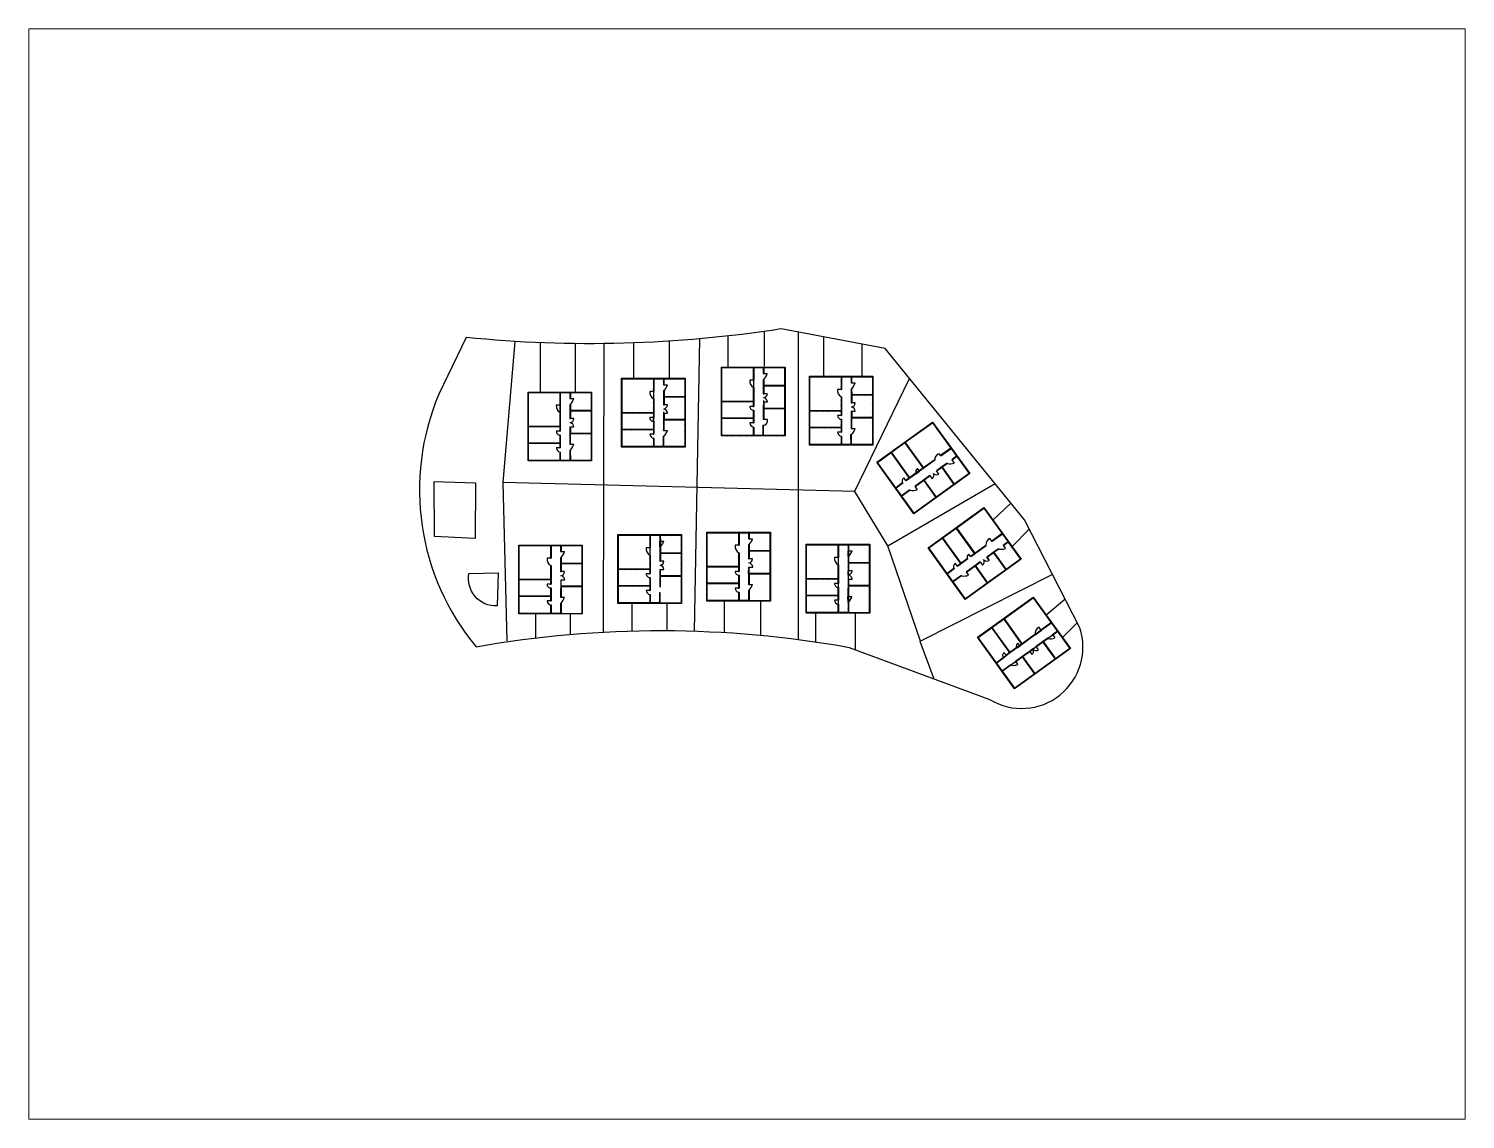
# Paper-space layout 'Presentación2' of a CAD drawing. Header units: millimetres. Extents: x 26 to 231, y 20 to 176.
# The model-space entities are those that its viewports show. They can reach past a viewport. Long polylines and large blocks are cut down to what shows.
import ezdxf

# ---------------------------------------------------------------- set-up
doc = ezdxf.new("R2010")
doc.units = ezdxf.units.MM
pattern_1 = [(45, (19.8934, 2.9195), (-0.3367596, 0.3367596), []), (45, (20.1179, 2.9195), (-0.3367596, 0.3367596), [])]
pattern_2 = [(45, (41.11385, 5.2994), (-0.3367596, 0.3367596), []), (45, (41.33836, 5.2994), (-0.3367596, 0.3367596), [])]
pattern_3 = [(45, (59.78006, 3.3423), (-0.3367596, 0.3367596), []), (45, (60.00457, 3.3423), (-0.3367596, 0.3367596), [])]

msp = doc.modelspace()

# ---------------------------------------------------------------- hatches: boundary and pattern name
h = msp.add_hatch()
h.set_pattern_fill('ANSI32', color=256, scale=0.05)
h.set_pattern_definition(pattern_2)
h.paths.add_polyline_path([(104.18, 190.61), (117.68, 190.61), (117.68, 205.22), (104.18, 205.22)])
h.paths.add_polyline_path([(104.28, 205.12), (110.93, 205.12), (110.93, 202.44), (111.03, 202.44), (111.03, 205.12), (113.07, 205.12), (113.07, 203.84), (113.17, 203.84), (113.17, 205.12), (117.58, 205.12), (117.58, 201.36), (113.18, 201.36), (113.18, 202.6), (113.08, 202.6), (113.08, 201.26), (113.08, 199.57), (113.18, 199.57), (113.18, 201.26), (117.58, 201.26), (117.58, 190.71), (113.07, 190.71), (113.07, 192.9), (112.97, 192.9), (112.97, 190.71), (111.03, 190.71), (111.03, 192.48), (110.93, 192.48), (110.93, 190.71), (104.28, 190.71), (104.28, 197.82), (110.93, 197.82), (110.93, 196.88), (111.03, 196.88), (111.03, 200.88), (110.93, 200.88), (110.93, 197.92), (104.28, 197.92)], flags=16)
h.paths.add_polyline_path([(113.08, 196.42), (113.07, 196.42), (113.08, 197.38)], flags=0)
h = msp.add_hatch()
h.set_pattern_fill('ANSI32', color=256, scale=0.05)
h.set_pattern_definition(pattern_2)
h.paths.add_polyline_path([(117.68, 190.61), (117.68, 205.22), (104.18, 205.22), (104.18, 190.61)])
h.paths.add_polyline_path([(113.16, 196.42), (117.58, 196.42), (117.58, 201.26), (113.18, 201.26), (113.18, 199.57), (113.07, 199.57), (113.07, 202.6), (113.18, 202.6), (113.18, 201.36), (117.58, 201.36), (117.58, 205.12), (113.17, 205.12), (113.17, 203.84), (113.07, 203.84), (113.07, 205.12), (111.03, 205.12), (111.03, 202.44), (110.93, 202.44), (110.93, 205.12), (104.28, 205.12), (104.28, 197.92), (110.93, 197.92), (110.93, 200.88), (111.03, 200.88), (111.03, 196.88), (110.93, 196.88), (110.93, 197.82), (104.28, 197.82), (104.28, 194.37), (110.93, 194.37), (110.93, 196.09), (111.03, 196.09), (111.03, 193.35), (110.93, 193.35), (110.93, 194.27), (104.28, 194.27), (104.28, 190.71), (110.93, 190.71), (110.93, 192.48), (111.03, 192.48), (111.03, 190.71), (112.97, 190.71), (112.97, 192.9), (113.07, 192.9, 0.00227), (113.07, 192.9), (113.07, 190.71), (117.58, 190.71), (117.58, 196.42), (113.16, 196.42), (113.16, 194.15), (113.07, 194.15, 0.001756), (113.06, 194.15), (113.06, 196.42), (113.07, 196.42), (113.08, 197.38), (113.08, 196.42), (113.06, 196.42), (113.06, 194.15, -0.001756), (113.07, 194.15), (113.16, 194.15)], flags=16)
h = msp.add_hatch()
h.set_pattern_fill('ANSI32', color=256, scale=0.05)
h.set_pattern_definition(pattern_1)
h.paths.add_polyline_path([(82.96, 188.23), (96.46, 188.23), (96.46, 202.84), (82.96, 202.84)])
h.paths.add_polyline_path([(83.06, 202.74), (89.71, 202.74), (89.71, 200.06), (89.81, 200.06), (89.81, 202.74), (91.85, 202.74), (91.85, 201.46), (91.95, 201.46), (91.95, 202.74), (96.36, 202.74), (96.36, 198.98), (91.96, 198.98), (91.96, 200.22), (91.86, 200.22), (91.86, 198.88), (91.86, 197.19), (91.96, 197.19), (91.96, 198.88), (96.36, 198.88), (96.36, 188.33), (91.85, 188.33), (91.85, 190.52), (91.75, 190.52), (91.75, 188.33), (89.81, 188.33), (89.81, 190.1), (89.71, 190.1), (89.71, 188.33), (83.06, 188.33), (83.06, 195.44), (89.71, 195.44), (89.71, 194.5), (89.81, 194.5), (89.81, 198.5), (89.71, 198.5), (89.71, 195.54), (83.06, 195.54)], flags=16)
h = msp.add_hatch()
h.set_pattern_fill('ANSI32', color=256, scale=0.05)
h.set_pattern_definition(pattern_1)
h.paths.add_polyline_path([(96.46, 188.23), (96.46, 202.84), (82.96, 202.84), (82.96, 188.23)])
h.paths.add_polyline_path([(96.36, 198.88), (91.96, 198.88), (91.96, 197.19), (91.85, 197.19), (91.85, 200.22), (91.96, 200.22), (91.96, 198.98), (96.36, 198.98), (96.36, 202.74), (91.95, 202.74), (91.95, 201.46), (91.85, 201.46), (91.85, 202.74), (89.81, 202.74), (89.81, 200.06), (89.71, 200.06), (89.71, 202.74), (83.06, 202.74), (83.06, 195.54), (89.71, 195.54), (89.71, 198.5), (89.81, 198.5), (89.81, 194.5), (89.71, 194.5), (89.71, 194.51), (89.71, 195.44), (83.06, 195.44), (83.06, 191.99), (89.71, 191.99), (89.71, 193.71), (89.81, 193.71), (89.81, 190.97), (89.71, 190.97), (89.71, 191.89), (83.06, 191.89), (83.06, 188.33), (89.71, 188.33), (89.71, 190.1), (89.81, 190.1), (89.81, 188.33), (91.75, 188.33), (91.75, 190.52), (91.85, 190.52, 0.00227), (91.85, 190.52), (91.85, 188.33), (96.36, 188.33)], flags=16)
h = msp.add_hatch()
h.set_pattern_fill('ANSI32', color=256, scale=0.05)
h.set_pattern_definition(pattern_3)
h.paths.add_polyline_path([(122.85, 188.65), (136.35, 188.65), (136.35, 203.27), (122.85, 203.27)])
h.paths.add_polyline_path([(122.95, 203.17), (129.6, 203.17), (129.6, 200.48), (129.7, 200.48), (129.7, 203.17), (131.74, 203.17), (131.74, 201.89), (131.84, 201.89), (131.84, 203.17), (136.25, 203.17), (136.25, 199.4), (131.85, 199.4), (131.84, 200.65), (131.74, 200.65), (131.75, 199.3), (131.75, 197.61), (131.85, 197.61), (131.85, 199.3), (136.25, 199.3), (136.25, 188.75), (131.74, 188.75), (131.73, 190.94), (131.63, 190.94), (131.64, 188.75), (129.7, 188.75), (129.7, 190.52), (129.6, 190.52), (129.6, 188.75), (122.95, 188.75), (122.95, 195.86), (129.6, 195.86), (129.6, 194.93), (129.7, 194.93), (129.7, 198.92), (129.6, 198.92), (129.6, 195.96), (122.95, 195.96)], flags=16)
h = msp.add_hatch()
h.set_pattern_fill('ANSI32', color=256, scale=0.05)
h.set_pattern_definition(pattern_3)
h.paths.add_polyline_path([(136.35, 188.65), (136.35, 203.27), (122.85, 203.27), (122.85, 188.65)])
h.paths.add_polyline_path([(136.25, 199.3), (131.85, 199.3), (131.85, 197.61), (131.74, 197.61), (131.74, 200.65), (131.84, 200.65), (131.85, 199.4), (136.25, 199.4), (136.25, 203.17), (131.84, 203.17), (131.84, 201.89), (131.74, 201.89), (131.74, 203.17), (129.7, 203.17), (129.7, 200.48), (129.6, 200.48), (129.6, 203.17), (122.95, 203.17), (122.95, 195.96), (129.6, 195.96), (129.6, 198.92), (129.7, 198.92), (129.7, 194.93), (129.6, 194.93), (129.6, 194.93), (129.6, 195.86), (122.95, 195.86), (122.95, 192.41), (129.6, 192.41), (129.6, 194.13), (129.6, 194.13), (129.6, 194.13), (129.6, 194.13), (129.6, 194.13), (129.7, 194.13), (129.7, 191.4), (129.6, 191.4), (129.6, 192.31), (122.95, 192.31), (122.95, 188.75), (129.6, 188.75), (129.6, 190.52), (129.7, 190.52), (129.7, 188.75), (131.64, 188.75), (131.63, 190.94), (131.73, 190.94, 0.00227), (131.74, 190.94), (131.74, 188.75), (136.25, 188.75)], flags=16)
h = msp.add_hatch()
h.set_pattern_fill('ANSI32', color=256, scale=0.05)
h.set_pattern_definition(pattern_1)
edge = h.paths.add_edge_path()
edge.add_line((91.96, 195.44), (91.86, 195.44))
edge.add_line((91.86, 195.44), (91.86, 194.04))
edge.add_line((91.86, 194.04), (91.84, 194.04))
edge.add_line((91.84, 194.04), (91.84, 191.77))
edge.add_arc((91.84, 191.14), 0.624, 89.7399, 90.1424, ccw=False)
edge.add_line((91.85, 191.77), (91.94, 191.77))
edge.add_line((91.94, 191.77), (91.94, 194.04))
edge.add_line((91.94, 194.04), (96.36, 194.04))
edge.add_line((96.36, 194.04), (96.36, 194.14))
edge.add_line((96.36, 194.14), (91.96, 194.14))
edge.add_line((91.96, 194.14), (91.96, 195.44))
h = msp.add_hatch()
h.set_pattern_fill('ANSI32', color=256, scale=0.05)
h.set_pattern_definition(pattern_2)
h.paths.add_polyline_path([(110.93, 194.37), (104.28, 194.37), (104.28, 194.27), (110.93, 194.27)])
h.paths.add_polyline_path([(111.03, 196.09), (110.93, 196.09), (110.93, 193.35), (111.03, 193.35)])
h = msp.add_hatch()
h.set_pattern_fill('ANSI32', color=256, scale=0.05)
h.set_pattern_definition(pattern_2)
edge = h.paths.add_edge_path()
edge.add_line((113.18, 197.82), (113.09, 197.82))
edge.add_line((113.09, 197.82), (113.08, 196.42))
edge.add_line((113.08, 196.42), (113.06, 196.42))
edge.add_line((113.06, 196.42), (113.06, 194.15))
edge.add_arc((113.06, 193.52), 0.624, 89.7399, 90.1424, ccw=False)
edge.add_line((113.07, 194.15), (113.16, 194.15))
edge.add_line((113.16, 194.15), (113.16, 196.42))
edge.add_line((113.16, 196.42), (117.58, 196.42))
edge.add_line((117.58, 196.42), (117.58, 196.52))
edge.add_line((117.58, 196.52), (113.18, 196.52))
edge.add_line((113.18, 196.52), (113.18, 197.82))
h = msp.add_hatch()
h.set_pattern_fill('ANSI32', color=256, scale=0.05)
h.set_pattern_definition(pattern_3)
edge = h.paths.add_edge_path()
edge.add_line((131.85, 195.86), (131.75, 195.86))
edge.add_line((131.75, 195.86), (131.75, 194.47))
edge.add_line((131.75, 194.47), (131.72, 194.47))
edge.add_line((131.72, 194.47), (131.73, 192.19))
edge.add_arc((131.73, 191.57), 0.624, 89.7399, 90.1424, ccw=False)
edge.add_line((131.73, 192.19), (131.83, 192.19))
edge.add_line((131.83, 192.19), (131.82, 194.47))
edge.add_line((131.82, 194.47), (136.25, 194.47))
edge.add_line((136.25, 194.47), (136.25, 194.57))
edge.add_line((136.25, 194.57), (131.85, 194.57))
edge.add_line((131.85, 194.57), (131.85, 195.86))
h = msp.add_hatch()
h.set_pattern_fill('ANSI32', color=256, scale=0.05)
h.paths.add_polyline_path([(72.07, 192.52), (71.97, 192.52), (71.97, 191.12), (71.94, 191.12), (71.95, 188.85, -0.001756), (71.95, 188.85), (72.05, 188.85), (72.04, 191.12), (76.47, 191.12), (76.47, 191.22), (72.07, 191.22)])
h = msp.add_hatch()
h.set_pattern_fill('ANSI32', color=256, scale=0.05)
h.set_pattern_definition(pattern_1)
h.paths.add_polyline_path([(89.71, 191.99), (83.06, 191.99), (83.06, 191.89), (89.71, 191.89)])
h.paths.add_polyline_path([(89.81, 193.71), (89.71, 193.71), (89.71, 190.97), (89.81, 190.97)])
h = msp.add_hatch()
h.set_pattern_fill('ANSI32', color=256, scale=0.05)
h.set_pattern_definition(pattern_3)
h.paths.add_polyline_path([(129.6, 192.41), (122.95, 192.41), (122.95, 192.31), (129.6, 192.31)])
h.paths.add_polyline_path([(129.7, 194.13), (129.6, 194.13), (129.6, 191.4), (129.7, 191.4)])
h = msp.add_hatch()
h.set_pattern_fill('ANSI32', color=256, scale=0.05)
h.paths.add_polyline_path([(69.82, 189.07), (63.17, 189.07), (63.17, 188.97), (69.82, 188.97)])
h.paths.add_polyline_path([(69.92, 190.79), (69.82, 190.79), (69.82, 188.05), (69.92, 188.05)])
h = msp.add_hatch()
h.set_pattern_fill('ANSI32', color=256, scale=0.05)
h.set_pattern_definition([(45, (19.11577, -30.2875), (-0.3367596, 0.3367596), []), (45, (19.3403, -30.2875), (-0.3367596, 0.3367596), [])])
h.paths.add_polyline_path([(82.18, 155.02), (95.68, 155.02), (95.68, 169.64), (82.18, 169.64)])
h.paths.add_polyline_path([(82.28, 169.54), (88.93, 169.54), (88.93, 166.85), (89.03, 166.85), (89.03, 169.54), (91.07, 169.54), (91.08, 168.26), (91.18, 168.26), (91.17, 169.54), (95.58, 169.54), (95.58, 165.77), (91.18, 165.77), (91.18, 167.02), (91.08, 167.02), (91.08, 165.67), (91.08, 163.98), (91.18, 163.98), (91.18, 165.67), (95.58, 165.67), (95.58, 155.12), (91.07, 155.12), (91.07, 157.31), (90.97, 157.31), (90.97, 155.12), (89.03, 155.12), (89.03, 156.89), (88.93, 156.89), (88.93, 155.12), (82.28, 155.12), (82.28, 162.23), (88.93, 162.23), (88.93, 161.3), (89.03, 161.3), (89.03, 165.29), (88.93, 165.29), (88.93, 162.33), (82.28, 162.33)], flags=16)
h = msp.add_hatch()
h.set_pattern_fill('ANSI32', color=256, scale=0.05)
h.paths.add_polyline_path([(114.56, 155.52), (114.56, 170.14), (101.06, 170.14), (101.06, 155.52)])
h.paths.add_polyline_path([(109.95, 164.48), (109.96, 164.48), (109.96, 164.48, 0.003461)], flags=0)
h.paths.add_polyline_path([(107.81, 155.62), (101.16, 155.62), (101.16, 162.73), (107.81, 162.73), (107.81, 161.8), (107.91, 161.8), (107.91, 165.79), (107.81, 165.79), (107.81, 162.83), (101.16, 162.83), (101.16, 170.04), (107.81, 170.04), (107.81, 167.36), (107.86, 167.36), (107.91, 167.36), (107.91, 170.04), (109.95, 170.04), (109.96, 168.76), (110.06, 168.76), (110.05, 170.04), (114.46, 170.04), (114.46, 166.28), (110.06, 166.28), (110.06, 167.52), (109.95, 167.52), (109.95, 164.48), (110.06, 164.48), (110.06, 166.18), (114.46, 166.18), (114.46, 161.44), (110.06, 161.44), (110.06, 162.74), (109.97, 162.74), (109.94, 161.34), (109.94, 159.06), (110.04, 159.06), (110.04, 161.34), (114.46, 161.34), (114.46, 155.62), (110.05, 155.62), (110.04, 157.81), (109.95, 157.81), (109.95, 155.62), (107.91, 155.62), (107.91, 157.4), (107.81, 157.4)], flags=16)
h.paths.add_polyline_path([(107.81, 158.27), (107.81, 161.01), (107.91, 161.01), (107.91, 158.27)], flags=0)
h = msp.add_hatch()
h.set_pattern_fill('ANSI32', color=256, scale=0.05)
h.paths.add_polyline_path([(135.68, 167.58), (122.18, 167.58), (122.18, 152.97), (135.68, 152.97)])
h.paths.add_polyline_path([(131.14, 161.05), (131.09, 161.05), (131.09, 160.18), (131.14, 160.18)], flags=0)
h.paths.add_polyline_path([(128.98, 163.24), (129.03, 163.24), (129.03, 164.8), (128.98, 164.8)], flags=16)
h.paths.add_polyline_path([(135.58, 163.62), (135.58, 158.88), (131.18, 158.88), (131.18, 160.18), (131.14, 160.18), (131.09, 160.18), (131.06, 156.5, -0.001756), (131.07, 156.5), (131.16, 156.5), (131.16, 158.78), (135.58, 158.78), (135.58, 153.07), (131.17, 153.07), (131.17, 155.26), (131.07, 155.26), (131.07, 153.07), (129.03, 153.07), (129.03, 154.84), (128.98, 154.84), (128.93, 154.84), (128.93, 153.07), (122.28, 153.07), (122.28, 160.17), (128.93, 160.17), (128.93, 159.24), (129.03, 159.24), (129.03, 163.24), (128.93, 163.24), (128.93, 160.27), (122.28, 160.27), (122.28, 167.48), (128.93, 167.48), (128.93, 164.8), (128.98, 164.8), (129.03, 164.8), (129.03, 167.48), (131.07, 167.48), (131.07, 166.2), (131.17, 166.2), (131.17, 167.48), (135.58, 167.48), (135.58, 163.72), (131.18, 163.72), (131.18, 164.96), (131.08, 164.96), (131.08, 163.62), (131.08, 161.93), (131.18, 161.93), (131.18, 163.62)], flags=16)
h.paths.add_polyline_path([(131.14, 161.05), (131.09, 161.05), (131.08, 161.93), (131.07, 161.93, -0.001926), (131.08, 161.93), (131.08, 161.93), (131.08, 161.93), (131.13, 161.93)], flags=0)
h.paths.add_polyline_path([(128.98, 158.45), (129.03, 158.45), (129.03, 159.24), (128.98, 159.24)], flags=0)
h = msp.add_hatch()
h.set_pattern_fill('ANSI32', color=256, scale=0.05)
h.paths.add_polyline_path([(88.93, 158.78), (82.28, 158.78), (82.28, 158.68), (88.93, 158.68)])
h = msp.add_hatch()
h.set_pattern_fill('ANSI32', color=256, scale=0.05)
h.paths.add_polyline_path([(89.03, 160.51), (88.98, 160.51, -0.015971), (88.93, 160.51), (88.93, 157.77), (88.98, 157.77), (89.03, 157.77)])
h = msp.add_hatch()
h.set_pattern_fill('ANSI32', color=256, scale=0.05)
h.paths.add_polyline_path([(107.81, 159.29), (101.16, 159.29), (101.16, 159.19), (107.81, 159.19)])

# ---------------------------------------------------------------- linework, layer by layer
for p, q in [((93.11, 202.95), (93.11, 210.73)), ((98.42, 149.1), (99.57, 211.25)), ((105.54, 211.82), (105.54, 205.28)), ((113.31, 205.39), (113.31, 212.72)), ((120.44, 212.66), (120.45, 147.37)), ((125.85, 211.59), (125.85, 203.28)), ((60.24, 210.65), (57.74, 180.68)), ((65.74, 199.98), (65.74, 210.41)), ((73.18, 199.98), (73.18, 210.21)), ((79.2, 210.21), (79, 149.01)), ((85.55, 202.95), (85.55, 210.35)), ((134.03, 210.04), (134.03, 203.29)), ((110.93, 205.12), (110.93, 202.44)), ((111.03, 205.12), (111.03, 202.44)), ((113.07, 205.12), (113.07, 203.84)), ((113.07, 205.12), (113.07, 203.84)), ((113.17, 205.12), (113.17, 203.84)), ((89.71, 202.74), (89.71, 200.06)), ((89.81, 202.74), (89.81, 200.06)), ((91.85, 202.74), (91.85, 201.46)), ((91.85, 202.74), (91.85, 201.46)), ((91.95, 202.74), (91.95, 201.46)), ((110.98, 202.44), (110.19, 202.44)), ((110.93, 202.44), (111.03, 202.44)), ((110.93, 202.44), (111.03, 202.44)), ((113.07, 203.84), (113.17, 203.84)), ((113.07, 202.6), (113.07, 199.57)), ((113.07, 202.6), (113.18, 202.6)), ((113.08, 202.6), (113.08, 201.26)), ((113.13, 203.84), (113.92, 203.84)), ((113.18, 202.6), (113.18, 201.36)), ((129.6, 203.17), (129.6, 200.48)), ((129.7, 203.17), (129.7, 200.48)), ((131.74, 203.17), (131.74, 201.89)), ((131.74, 203.17), (131.74, 201.89)), ((131.74, 201.89), (131.84, 201.89)), ((131.79, 201.89), (132.59, 201.89)), ((131.84, 203.17), (131.84, 201.89)), ((132.46, 178.71), (144.15, 202.78)), ((69.82, 199.82), (69.82, 197.14)), ((69.92, 199.82), (69.92, 197.14)), ((71.96, 199.82), (71.96, 198.55)), ((71.96, 199.82), (71.96, 198.55)), ((71.96, 198.55), (72.06, 198.55)), ((72.02, 198.55), (72.81, 198.55)), ((72.06, 199.82), (72.06, 198.55)), ((89.76, 200.06), (88.97, 200.06)), ((89.71, 200.06), (89.81, 200.06)), ((89.71, 200.06), (89.81, 200.06)), ((89.71, 198.5), (89.71, 195.54)), ((89.71, 198.5), (89.81, 198.5)), ((89.81, 198.5), (89.81, 194.5)), ((91.85, 201.46), (91.95, 201.46)), ((91.85, 200.22), (91.85, 197.19)), ((91.85, 200.22), (91.96, 200.22)), ((91.86, 200.22), (91.86, 198.88)), ((91.86, 198.88), (91.86, 197.19)), ((91.91, 201.46), (92.7, 201.46)), ((91.96, 200.22), (91.96, 198.98)), ((91.96, 198.98), (96.36, 198.98)), ((91.96, 198.88), (96.36, 198.88)), ((91.96, 198.88), (91.96, 197.19)), ((110.93, 200.88), (110.93, 197.92)), ((110.93, 200.88), (111.03, 200.88)), ((111.03, 200.88), (111.03, 196.88)), ((113.07, 199.57), (113.18, 199.57)), ((113.08, 201.26), (113.08, 199.57)), ((113.92, 199.57), (113.08, 199.57)), ((113.18, 201.36), (117.58, 201.36)), ((113.18, 201.26), (117.58, 201.26)), ((113.18, 201.26), (113.18, 199.57)), ((129.65, 200.48), (128.85, 200.48)), ((129.6, 200.48), (129.7, 200.48)), ((129.6, 200.48), (129.7, 200.48)), ((129.6, 198.92), (129.6, 195.96)), ((129.6, 198.92), (129.7, 198.92)), ((129.7, 198.92), (129.7, 194.93)), ((131.74, 200.65), (131.74, 197.61)), ((131.74, 200.65), (131.75, 199.3)), ((131.74, 200.65), (131.84, 200.65)), ((131.75, 199.3), (131.75, 197.61)), ((131.84, 200.65), (131.85, 199.4)), ((131.85, 199.4), (136.25, 199.4)), ((131.85, 199.3), (136.25, 199.3)), ((131.85, 199.3), (131.85, 197.61)), ((69.87, 197.14), (69.07, 197.14)), ((69.82, 197.14), (69.92, 197.14)), ((69.82, 197.14), (69.92, 197.14)), ((69.82, 195.58), (69.82, 192.62)), ((69.82, 195.58), (69.92, 195.58)), ((69.92, 195.58), (69.92, 191.59)), ((71.96, 197.31), (71.96, 194.27)), ((71.96, 197.31), (71.97, 195.96)), ((71.96, 197.31), (72.06, 197.31)), ((71.97, 195.96), (71.97, 194.27)), ((72.06, 197.31), (72.07, 196.06)), ((72.07, 196.06), (76.47, 196.06)), ((72.07, 195.96), (76.47, 195.96)), ((72.07, 195.96), (72.07, 194.27)), ((89.71, 195.54), (83.06, 195.54)), ((89.71, 195.44), (83.06, 195.44)), ((89.71, 195.44), (89.71, 194.5)), ((91.85, 197.19), (91.96, 197.19)), ((92.7, 197.19), (91.85, 197.19)), ((91.86, 195.44), (91.85, 194.04)), ((91.86, 195.74), (91.86, 194.04)), ((91.86, 195.44), (91.96, 195.44)), ((91.91, 195.44), (92.71, 195.45)), ((91.96, 195.44), (91.96, 194.14)), ((110.93, 197.92), (104.28, 197.92)), ((110.93, 197.82), (104.28, 197.82)), ((110.98, 196.88), (110.19, 196.88)), ((110.93, 197.82), (110.93, 196.88)), ((110.93, 196.89), (110.93, 196.88)), ((110.93, 196.88), (111.03, 196.88)), ((110.93, 196.09), (110.93, 193.35)), ((110.93, 196.09), (110.93, 196.09)), ((110.93, 196.09), (111.03, 196.09)), ((111.03, 196.09), (111.03, 193.35)), ((113.06, 196.42), (113.08, 196.42)), ((113.06, 196.42), (113.06, 194.15)), ((113.09, 197.82), (113.07, 196.42)), ((113.08, 198.12), (113.08, 196.42)), ((113.09, 197.82), (113.18, 197.82)), ((113.14, 197.82), (113.93, 197.83)), ((113.16, 196.42), (117.68, 196.42)), ((113.16, 196.42), (113.16, 194.15)), ((113.18, 197.82), (113.18, 196.52)), ((113.18, 196.52), (117.68, 196.52)), ((129.6, 195.96), (122.95, 195.96)), ((129.6, 195.86), (122.95, 195.86)), ((129.6, 195.86), (129.6, 194.93)), ((131.74, 197.61), (131.85, 197.61)), ((132.58, 197.61), (131.74, 197.6)), ((131.75, 195.86), (131.74, 194.47)), ((131.75, 195.86), (131.75, 194.47)), ((131.75, 195.86), (131.85, 195.86)), ((131.8, 195.86), (132.59, 195.86)), ((131.85, 195.86), (131.85, 194.57)), ((69.82, 192.62), (63.17, 192.62)), ((69.82, 192.52), (63.17, 192.52)), ((69.82, 192.52), (69.82, 191.59)), ((71.96, 194.27), (72.07, 194.27)), ((72.8, 194.27), (71.96, 194.27)), ((71.97, 192.52), (71.96, 191.12)), ((71.97, 192.52), (71.97, 191.12)), ((71.97, 192.52), (72.07, 192.52)), ((72.02, 192.52), (72.81, 192.53)), ((72.07, 192.52), (72.07, 191.22)), ((89.71, 194.5), (88.92, 194.5)), ((89.71, 194.51), (89.71, 194.5)), ((89.71, 194.5), (89.81, 194.5)), ((89.71, 193.71), (89.71, 190.97)), ((89.71, 193.71), (89.81, 193.71)), ((89.81, 193.71), (89.81, 190.97)), ((91.84, 194.04), (91.86, 194.04)), ((91.84, 194.04), (91.84, 191.77)), ((91.94, 194.04), (96.46, 194.04)), ((91.94, 194.04), (91.94, 191.77)), ((91.96, 194.14), (96.46, 194.14)), ((110.93, 194.37), (104.22, 194.37)), ((110.93, 194.27), (104.22, 194.27)), ((110.98, 193.35), (110.19, 193.35)), ((110.93, 193.35), (111.03, 193.35)), ((110.93, 192.48), (110.93, 190.71)), ((110.93, 192.48), (111.03, 192.48)), ((111.03, 192.48), (111.03, 190.71)), ((112.97, 192.9), (112.97, 190.71)), ((112.97, 192.9), (113.07, 192.9)), ((113.07, 194.15), (113.16, 194.15)), ((113.07, 192.9), (113.07, 190.71)), ((113.07, 192.9), (113.07, 190.71)), ((113.13, 194.15), (113.92, 194.15)), ((129.6, 192.41), (122.89, 192.41)), ((129.65, 194.93), (128.85, 194.93)), ((129.6, 194.93), (129.6, 194.93)), ((129.6, 194.93), (129.7, 194.93)), ((129.6, 194.13), (129.6, 191.4)), ((129.6, 194.13), (129.6, 194.13)), ((129.6, 194.13), (129.7, 194.13)), ((129.7, 194.13), (129.7, 191.4)), ((131.72, 194.47), (131.75, 194.47)), ((131.72, 194.47), (131.73, 192.19)), ((131.82, 194.47), (136.34, 194.47)), ((131.82, 194.47), (131.83, 192.19)), ((131.85, 194.57), (136.34, 194.57)), ((69.87, 191.59), (69.07, 191.59)), ((69.82, 191.59), (69.82, 191.59)), ((69.82, 191.59), (69.92, 191.59)), ((69.82, 190.79), (69.82, 188.05)), ((69.82, 190.79), (69.82, 190.79)), ((69.82, 190.79), (69.92, 190.79)), ((69.92, 190.79), (69.92, 188.05)), ((71.94, 191.12), (71.97, 191.12)), ((71.94, 191.12), (71.95, 188.85)), ((72.04, 191.13), (72.05, 188.85)), ((72.04, 191.12), (76.56, 191.12)), ((72.07, 191.22), (76.56, 191.22)), ((89.71, 191.99), (83, 191.99)), ((89.71, 191.89), (83, 191.89)), ((89.76, 190.97), (88.97, 190.97)), ((89.71, 190.97), (89.81, 190.97)), ((89.71, 190.1), (89.71, 188.33)), ((89.71, 190.1), (89.81, 190.1)), ((89.81, 190.1), (89.81, 188.33)), ((91.75, 190.52), (91.75, 188.33)), ((91.75, 190.52), (91.85, 190.52)), ((91.85, 191.77), (91.94, 191.77)), ((91.85, 190.52), (91.85, 188.33)), ((91.85, 190.52), (91.85, 188.33)), ((91.9, 191.77), (92.7, 191.77)), ((129.6, 192.31), (122.89, 192.31)), ((129.65, 191.4), (128.85, 191.4)), ((129.6, 191.4), (129.7, 191.4)), ((129.6, 190.52), (129.6, 188.75)), ((129.6, 190.52), (129.7, 190.52)), ((129.7, 190.52), (129.7, 188.75)), ((131.63, 190.94), (131.64, 188.75)), ((131.63, 190.94), (131.73, 190.94)), ((131.73, 192.19), (131.83, 192.19)), ((131.73, 190.94), (131.74, 188.75)), ((131.74, 190.94), (131.74, 188.75)), ((131.79, 192.19), (132.59, 192.19)), ((69.82, 189.07), (63.11, 189.07)), ((69.82, 188.97), (63.11, 188.97)), ((69.87, 188.05), (69.07, 188.05)), ((69.82, 188.05), (69.92, 188.05)), ((69.82, 187.18), (69.82, 185.41)), ((69.82, 187.18), (69.92, 187.18)), ((69.92, 187.18), (69.92, 185.41)), ((71.95, 188.85), (72.05, 188.85)), ((71.95, 187.6), (71.96, 185.41)), ((71.96, 187.6), (71.96, 185.41)), ((71.96, 187.6), (72.05, 187.6)), ((72, 188.85), (72.8, 188.85)), ((72.05, 187.6), (72.06, 185.41)), ((144.12, 181.64), (140.22, 187.06)), ((144.2, 181.7), (140.3, 187.12)), ((147.06, 183.8), (143.17, 189.19)), ((147.14, 183.86), (143.25, 189.25)), ((150.79, 186.36), (150.44, 186.83)), ((152.91, 188.01), (150.73, 186.44)), ((150.79, 186.36), (152.96, 187.94)), ((154.16, 186.28), (153.17, 185.53)), ((146.19, 183.17), (145.83, 183.66)), ((149.51, 185.53), (146.22, 183.2)), ((149.52, 185.45), (146.28, 183.11)), ((150.39, 182.51), (149.89, 183.2)), ((151.03, 184.01), (149.9, 183.19)), ((151.01, 183.87), (149.96, 183.11)), ((151.01, 183.87), (153.58, 180.3)), ((152.12, 184.8), (151.03, 184.01)), ((152.18, 184.72), (151.09, 183.93)), ((151.09, 183.93), (153.66, 180.36)), ((152.18, 184.72), (152.12, 184.8)), ((153.17, 185.53), (153.61, 184.84)), ((154.22, 186.2), (153.21, 185.47)), ((132.5, 178.8), (57.74, 180.68)), ((57.74, 180.68), (58.55, 147.04)), ((139.5, 167.24), (162.32, 180.47)), ((142.65, 180.62), (141.21, 179.58)), ((142.71, 180.54), (141.27, 179.5)), ((142.65, 180.62), (142.71, 180.54)), ((143.42, 181.05), (142.92, 181.73)), ((145.58, 182.73), (143.36, 181.13)), ((145.64, 182.65), (143.42, 181.05)), ((147.09, 181.2), (145.25, 179.87)), ((147.15, 181.12), (145.31, 179.78)), ((147.09, 181.2), (147.11, 181.18)), ((148.48, 182.17), (147.11, 181.18)), ((147.15, 181.12), (149.74, 177.53)), ((148.54, 182.09), (147.17, 181.1)), ((147.25, 181.16), (149.82, 177.59)), ((148.48, 182.17), (148.98, 181.49)), ((139.52, 167.28), (132.5, 178.8)), ((132.5, 178.8), (132.5, 178.8)), ((144.24, 179.13), (142.46, 177.85)), ((144.3, 179.05), (142.52, 177.77)), ((145.34, 179.81), (145.74, 179.18)), ((161.86, 172.73), (165.7, 176.31)), ((157.98, 165.62), (154.09, 171.02)), ((158.06, 165.68), (154.17, 171.08)), ((88.93, 169.54), (88.93, 166.85)), ((89.03, 169.54), (89.03, 166.85)), ((91.07, 169.54), (91.07, 168.26)), ((91.07, 169.54), (91.08, 168.26)), ((91.07, 168.26), (91.18, 168.26)), ((91.14, 168.26), (91.93, 168.26)), ((91.17, 169.54), (91.18, 168.26)), ((107.81, 170.04), (107.81, 167.36)), ((107.91, 170.04), (107.91, 167.36)), ((109.95, 170.04), (109.95, 168.76)), ((109.95, 170.04), (109.96, 168.76)), ((109.95, 168.76), (110.06, 168.76)), ((110.01, 168.76), (110.8, 168.76)), ((110.05, 170.04), (110.06, 168.76)), ((155.02, 163.49), (151.14, 168.89)), ((155.11, 163.55), (151.22, 168.94)), ((161.68, 168.17), (161.2, 168.84)), ((163.83, 169.84), (161.62, 168.25)), ((163.89, 169.76), (161.68, 168.17)), ((165.08, 168.1), (164.04, 167.35)), ((165.14, 168.02), (164.1, 167.27)), ((165.93, 167.12), (169.6, 170.78)), ((67.85, 167.33), (67.85, 164.65)), ((67.95, 167.33), (67.95, 164.65)), ((69.99, 167.33), (69.99, 166.05)), ((69.99, 167.33), (69.99, 166.05)), ((69.99, 166.05), (70.09, 166.05)), ((70.04, 166.05), (70.84, 166.05)), ((70.09, 167.33), (70.09, 166.05)), ((88.98, 166.85), (88.19, 166.85)), ((88.93, 166.85), (89.03, 166.85)), ((88.93, 166.85), (89.03, 166.85)), ((88.93, 165.29), (88.93, 162.33)), ((88.93, 165.29), (89.03, 165.29)), ((89.03, 165.29), (89.03, 161.3)), ((91.07, 167.02), (91.07, 163.98)), ((91.07, 167.02), (91.18, 167.02)), ((91.08, 167.02), (91.08, 165.67)), ((91.08, 165.67), (91.08, 163.98)), ((91.18, 167.02), (91.18, 165.77)), ((91.18, 165.77), (95.58, 165.77)), ((91.18, 165.67), (95.58, 165.67)), ((91.18, 165.67), (91.18, 163.98)), ((107.86, 167.36), (107.07, 167.36)), ((107.81, 167.36), (107.91, 167.36)), ((107.81, 165.79), (107.81, 162.83)), ((107.81, 165.79), (107.91, 165.79)), ((107.91, 165.79), (107.91, 161.8)), ((109.95, 167.52), (109.95, 164.48)), ((109.95, 167.52), (110.06, 167.52)), ((109.96, 167.52), (109.96, 166.18)), ((109.96, 166.18), (109.96, 164.48)), ((110.06, 167.52), (110.06, 166.28)), ((110.06, 166.28), (114.46, 166.28)), ((110.06, 166.18), (114.46, 166.18)), ((110.06, 166.18), (110.06, 164.48)), ((128.93, 167.48), (128.93, 164.8)), ((129.03, 167.48), (129.03, 164.8)), ((131.07, 167.48), (131.07, 166.2)), ((131.07, 167.48), (131.07, 166.2)), ((131.07, 166.2), (131.17, 166.2)), ((131.07, 164.96), (131.07, 161.93)), ((131.07, 164.96), (131.18, 164.96)), ((131.08, 164.96), (131.08, 163.62)), ((131.13, 166.2), (131.92, 166.2)), ((131.17, 167.48), (131.17, 166.2)), ((131.18, 164.96), (131.18, 163.72)), ((157.11, 164.99), (156.75, 165.48)), ((157.98, 165.62), (157.14, 165.02)), ((160.44, 167.27), (157.2, 164.94)), ((160.38, 167.35), (158.06, 165.68)), ((160.38, 167.35), (160.44, 167.27)), ((161.95, 165.84), (160.58, 164.84)), ((162.01, 165.75), (160.64, 164.76)), ((163.03, 166.62), (161.95, 165.84)), ((162.01, 165.75), (164.58, 162.18)), ((163.09, 166.55), (162.09, 165.81)), ((162.09, 165.81), (164.67, 162.24)), ((163.03, 166.62), (163.09, 166.55)), ((164.04, 167.35), (164.53, 166.66)), ((67.89, 164.65), (67.1, 164.65)), ((67.85, 164.65), (67.95, 164.65)), ((67.85, 163.08), (67.85, 160.12)), ((67.85, 163.08), (67.95, 163.08)), ((67.95, 163.08), (67.95, 159.09)), ((69.99, 164.81), (69.99, 161.77)), ((69.99, 164.81), (70, 163.47)), ((69.99, 164.81), (70.09, 164.81)), ((70, 163.47), (70, 161.77)), ((70.09, 164.81), (70.09, 163.57)), ((70.09, 163.57), (74.5, 163.57)), ((70.1, 163.47), (74.5, 163.47)), ((70.1, 163.47), (70.1, 161.77)), ((88.93, 162.33), (82.28, 162.33)), ((88.93, 162.23), (82.28, 162.23)), ((88.93, 162.23), (88.93, 161.3)), ((91.09, 162.24), (91.06, 158.56)), ((91.07, 163.98), (91.18, 163.98)), ((91.92, 163.99), (91.08, 163.98)), ((91.09, 162.24), (91.18, 162.24)), ((91.14, 162.24), (91.93, 162.24)), ((91.18, 160.94), (91.18, 162.24)), ((107.81, 162.83), (101.16, 162.83)), ((107.81, 162.73), (101.16, 162.73)), ((107.81, 162.73), (107.81, 161.8)), ((109.94, 161.34), (109.97, 162.74)), ((110.8, 164.49), (109.95, 164.48)), ((109.95, 164.48), (110.06, 164.48)), ((109.95, 164.48), (110.06, 164.48)), ((109.97, 162.74), (110.06, 162.74)), ((109.97, 162.74), (110.06, 162.74)), ((110.02, 162.74), (110.81, 162.74)), ((110.06, 161.44), (110.06, 162.74)), ((128.98, 164.8), (128.19, 164.8)), ((128.93, 164.8), (129.03, 164.8)), ((128.93, 163.24), (128.93, 160.27)), ((128.93, 163.24), (129.03, 163.24)), ((129.03, 163.24), (129.03, 159.24)), ((131.07, 161.93), (131.18, 161.93)), ((131.08, 163.62), (131.08, 161.93)), ((131.93, 161.93), (131.08, 161.93)), ((131.08, 161.93), (131.18, 161.93)), ((131.18, 163.72), (135.58, 163.72)), ((131.18, 163.62), (135.58, 163.62)), ((131.18, 163.62), (131.18, 161.93)), ((153.57, 162.44), (152.13, 161.41)), ((153.63, 162.36), (152.19, 161.33)), ((154.31, 162.91), (153.84, 163.56)), ((155.02, 163.49), (154.28, 162.95)), ((156.56, 164.47), (154.34, 162.87)), ((156.5, 164.56), (155.11, 163.55)), ((158.01, 163.03), (156.17, 161.69)), ((158.07, 162.94), (156.23, 161.61)), ((158.01, 163.03), (158.03, 163.01)), ((159.17, 163.82), (158.03, 163.01)), ((158.07, 162.94), (160.66, 159.35)), ((159.22, 163.74), (158.17, 162.98)), ((158.17, 162.98), (160.74, 159.41)), ((159.2, 163.78), (159.66, 163.14)), ((161.07, 164.16), (160.58, 164.84)), ((160.61, 164.8), (161.07, 164.16)), ((67.85, 160.12), (61.19, 160.12)), ((67.85, 160.02), (61.19, 160.02)), ((67.89, 159.09), (67.1, 159.09)), ((67.84, 159.09), (67.84, 159.09)), ((67.84, 159.09), (67.95, 159.09)), ((67.85, 160.02), (67.85, 159.09)), ((70.01, 160.03), (69.98, 156.35)), ((69.99, 161.77), (70.1, 161.77)), ((70.84, 161.78), (70, 161.77)), ((70.01, 160.03), (70.1, 160.03)), ((70.06, 160.03), (70.85, 160.03)), ((70.1, 158.73), (70.1, 160.03)), ((88.93, 158.78), (82.28, 158.78)), ((88.98, 161.3), (88.19, 161.3)), ((88.93, 161.3), (88.93, 161.3)), ((88.93, 161.3), (89.03, 161.3)), ((88.93, 160.51), (88.93, 157.77)), ((89.03, 160.51), (89.03, 157.77)), ((91.16, 160.84), (95.58, 160.84)), ((91.16, 160.84), (91.16, 158.56)), ((91.18, 160.94), (95.58, 160.94)), ((107.81, 159.29), (101.16, 159.29)), ((107.81, 159.19), (101.16, 159.19)), ((107.86, 161.8), (107.07, 161.8)), ((107.81, 161.8), (107.81, 161.8)), ((107.81, 161.8), (107.91, 161.8)), ((107.81, 161.01), (107.81, 158.27)), ((107.81, 161.01), (107.81, 161.01)), ((107.81, 161.01), (107.91, 161.01)), ((107.91, 161.01), (107.91, 158.27)), ((109.94, 161.34), (109.94, 159.06)), ((109.95, 159.06), (110.04, 159.06)), ((109.99, 159.06), (110.79, 159.06)), ((110.04, 161.34), (114.46, 161.34)), ((110.04, 161.34), (110.04, 159.06)), ((110.06, 161.44), (114.46, 161.44)), ((128.93, 160.27), (122.28, 160.27)), ((128.93, 160.17), (122.28, 160.17)), ((128.98, 159.24), (128.19, 159.24)), ((128.93, 160.17), (128.93, 159.24)), ((128.93, 159.24), (128.93, 159.24)), ((128.93, 159.24), (129.03, 159.24)), ((131.09, 160.18), (131.06, 156.5)), ((131.09, 160.18), (131.18, 160.18)), ((131.14, 160.18), (131.94, 160.19)), ((131.16, 158.78), (135.58, 158.78)), ((131.16, 158.78), (131.16, 156.5)), ((131.18, 160.18), (131.18, 158.88)), ((131.18, 158.88), (135.58, 158.88)), ((155.16, 160.96), (153.38, 159.67)), ((155.22, 160.88), (153.44, 159.59)), ((155.16, 160.96), (155.21, 160.88)), ((156.17, 161.69), (156.66, 161)), ((67.85, 156.58), (61.19, 156.58)), ((67.85, 156.48), (61.19, 156.48)), ((67.85, 158.3), (67.85, 156.58)), ((67.85, 156.48), (67.85, 155.56)), ((67.95, 158.3), (67.95, 155.56)), ((69.98, 156.35), (70.08, 156.35)), ((69.98, 156.35), (70.08, 156.35)), ((69.99, 156.35), (70.08, 156.35)), ((70.03, 156.35), (70.82, 156.35)), ((70.07, 158.63), (74.5, 158.63)), ((70.07, 158.63), (70.08, 156.35)), ((70.1, 158.73), (74.5, 158.73)), ((88.93, 158.68), (82.28, 158.68)), ((88.98, 157.77), (88.19, 157.77)), ((88.93, 157.77), (89.03, 157.77)), ((88.93, 156.89), (88.93, 155.12)), ((88.93, 156.89), (89.03, 156.89)), ((89.03, 156.89), (89.03, 155.12)), ((90.97, 157.31), (90.97, 155.12)), ((90.97, 157.31), (91.07, 157.31)), ((91.07, 158.56), (91.16, 158.56)), ((91.07, 157.31), (91.07, 155.12)), ((107.86, 158.27), (107.07, 158.27)), ((107.81, 158.27), (107.91, 158.27)), ((107.81, 157.4), (107.81, 155.62)), ((107.81, 157.4), (107.91, 157.4)), ((107.91, 157.4), (107.91, 155.62)), ((109.95, 157.81), (109.95, 155.62)), ((109.95, 157.81), (109.95, 155.62)), ((109.95, 157.81), (110.04, 157.81)), ((109.95, 157.81), (110.04, 157.81)), ((110.04, 157.81), (110.05, 155.62)), ((128.93, 156.73), (122.22, 156.73)), ((128.93, 156.63), (122.22, 156.63)), ((128.83, 158.45), (128.93, 158.45)), ((128.93, 158.45), (128.93, 155.71)), ((128.93, 158.45), (128.93, 158.45)), ((129.03, 158.45), (129.03, 155.71)), ((131.07, 156.5), (131.16, 156.5)), ((131.11, 156.5), (131.91, 156.5)), ((173.2, 152.57), (177.14, 155.89)), ((64.63, 152.88), (64.63, 147.75)), ((67.89, 155.56), (67.1, 155.56)), ((67.85, 155.56), (67.95, 155.56)), ((67.85, 154.69), (67.85, 152.91)), ((67.85, 154.69), (67.95, 154.69)), ((67.95, 154.69), (67.95, 152.91)), ((69.98, 155.1), (69.98, 152.91)), ((69.99, 155.1), (69.98, 155.1)), ((69.98, 155.1), (70.08, 155.1)), ((69.98, 155.1), (70.08, 155.1)), ((69.99, 155.1), (69.99, 152.91)), ((69.99, 155.1), (70.08, 155.1)), ((70.08, 155.1), (70.08, 152.91)), ((70.08, 152.91), (74.5, 152.91)), ((72.02, 152.81), (72.02, 148.46)), ((85.15, 155.07), (85.15, 149.18)), ((91.07, 155.12), (95.58, 155.12)), ((92.54, 155.02), (92.54, 149.24)), ((104.73, 155.6), (104.73, 148.78)), ((110.05, 155.62), (114.46, 155.62)), ((112.48, 155.52), (112.48, 148.27)), ((124.13, 152.98), (124.13, 146.87)), ((128.98, 155.71), (128.19, 155.71)), ((128.93, 155.71), (129.03, 155.71)), ((128.93, 154.84), (128.93, 153.07)), ((128.93, 154.84), (129.03, 154.84)), ((129.03, 154.84), (129.03, 153.07)), ((131.07, 155.26), (131.07, 153.07)), ((131.07, 155.26), (131.17, 155.26)), ((131.17, 155.26), (131.17, 153.07)), ((131.17, 153.07), (135.58, 153.07)), ((132.57, 152.98), (132.57, 145.24)), ((165.53, 144.48), (161.58, 149.95)), ((165.61, 144.54), (161.66, 150.01)), ((168.04, 146.33), (164.15, 151.86)), ((168.12, 146.38), (164.23, 151.92)), ((172.1, 149.32), (171.64, 149.97)), ((174.33, 150.99), (172.08, 149.36)), ((174.39, 150.91), (172.13, 149.28)), ((176.67, 147.78), (179.78, 150.91)), ((146.36, 147), (149.3, 139.01)), ((167.54, 146.09), (167.18, 146.58)), ((170.81, 148.45), (167.57, 146.11)), ((170.87, 148.37), (167.63, 146.03)), ((170.87, 148.37), (172.13, 149.28)), ((172.44, 146.85), (171.06, 145.86)), ((172.49, 146.77), (171.12, 145.78)), ((172.03, 149.28), (172.13, 149.28)), ((173.52, 147.64), (172.44, 146.85)), ((172.44, 146.85), (175.14, 143.1)), ((173.58, 147.56), (172.49, 146.77)), ((172.52, 146.91), (175.22, 143.16)), ((175.61, 149.15), (174.53, 148.36)), ((174.58, 148.36), (175.02, 147.68)), ((175.67, 149.07), (174.59, 148.28)), ((164.76, 143.97), (164.19, 144.59)), ((166.93, 145.65), (164.7, 144.05)), ((166.98, 145.57), (164.76, 143.97)), ((168.5, 144.04), (166.65, 142.7)), ((168.56, 143.96), (166.71, 142.62)), ((168.09, 143.7), (170.79, 139.95)), ((168.17, 143.76), (170.87, 140.01)), ((169.65, 144.83), (168.51, 144.02)), ((169.71, 144.76), (168.57, 143.94)), ((169.68, 144.79), (170.15, 144.15)), ((171.56, 145.17), (171.06, 145.86)), ((164.06, 143.46), (162.54, 142.36)), ((164.1, 143.4), (162.59, 142.28)), ((165.64, 141.97), (163.87, 140.68)), ((165.7, 141.89), (163.93, 140.6)), ((166.68, 142.66), (167.14, 142.01))]:
    msp.add_line(p, q)
for points in [[(161.26, 134.57, 0.696462), (180.34, 149.84), (168.57, 172.79), (138.96, 209.14), (116.85, 213.34, -0.063978), (49.88, 211.52), (44.09, 199.45, 0.279857), (52.02, 145.8, -0.088428), (131.33, 145.69), (160.99, 134.71), (161.26, 134.57)], [(50.51, 161.4), (56.71, 161.53), (56.47, 154.5, -0.48663), (50.51, 161.4, -0.010845)]]:
    msp.add_lwpolyline(points, format="xyb")
for points in [[(104.18, 205.22), (117.68, 205.22), (117.68, 190.61), (104.18, 190.61)], [(82.96, 202.84), (96.46, 202.84), (96.46, 188.23), (82.96, 188.23)], [(111.03, 202.44), (110.98, 202.44), (110.98, 200.88), (111.03, 200.88)], [(122.85, 203.27), (136.35, 203.27), (136.35, 188.65), (122.85, 188.65)], [(63.07, 199.92), (76.57, 199.92), (76.57, 185.31), (63.07, 185.31)], [(89.81, 200.06), (89.76, 200.06), (89.76, 198.5), (89.81, 198.5)], [(69.92, 197.14), (69.87, 197.14), (69.87, 195.58), (69.92, 195.58)], [(89.76, 194.5), (89.71, 194.5), (89.71, 193.71), (89.76, 193.71)], [(149.04, 193.55), (156.94, 182.6), (145.08, 174.05), (137.18, 185)], [(146.28, 183.11), (146.22, 183.2), (145.58, 182.73), (145.64, 182.65)], [(159.96, 175.37), (167.86, 164.42), (156, 155.87), (148.1, 166.82)], [(82.18, 169.64), (95.68, 169.64), (95.68, 155.02), (82.18, 155.02)], [(91.08, 168.26), (91.18, 168.26), (91.18, 167.01), (91.09, 167.01)], [(101.06, 170.14), (114.56, 170.14), (114.56, 155.52), (101.06, 155.52)], [(61.09, 167.43), (74.6, 167.43), (74.6, 152.81), (61.09, 152.81)], [(89.03, 166.85), (88.98, 166.85), (88.98, 165.29), (89.03, 165.29)], [(122.18, 167.58), (135.68, 167.58), (135.68, 152.97), (122.18, 152.97)], [(131.08, 166.2), (131.17, 166.2), (131.18, 164.96), (131.08, 164.96)], [(129.03, 164.8), (128.98, 164.8), (128.98, 163.24), (129.03, 163.24)], [(131.08, 161.93), (131.13, 161.93), (131.14, 161.05), (131.09, 161.05)], [(129.03, 159.24), (128.98, 159.24), (128.98, 158.45), (129.03, 158.45)], [(131.09, 160.18), (131.14, 160.18), (131.14, 161.05), (131.09, 161.05)], [(131.06, 156.5), (131.16, 156.5), (131.16, 155.26), (131.07, 155.26)], [(170.44, 156.38), (178.34, 145.43), (166.48, 136.89), (158.59, 147.84)], [(170.42, 156.24), (178.2, 145.46), (166.51, 137.02), (158.73, 147.81)], [(129.03, 155.71), (128.98, 155.71), (128.98, 154.84), (129.03, 154.84)], [(172.13, 149.28), (172.11, 149.32), (170.84, 148.41), (170.87, 148.37)], [(174.53, 148.36), (174.58, 148.29), (173.57, 147.56), (173.51, 147.64)], [(164.76, 143.97), (164.7, 144.05), (164.06, 143.46), (164.1, 143.4)], [(167.63, 146.03), (167.57, 146.11), (166.93, 145.65), (166.98, 145.57)], [(169.65, 144.83), (169.68, 144.79), (170.39, 145.3), (170.36, 145.34)], [(171.06, 145.86), (171.09, 145.82), (170.39, 145.3), (170.36, 145.34)], [(166.66, 142.7), (166.71, 142.62), (165.69, 141.9), (165.64, 141.98)]]:
    msp.add_lwpolyline(points, close=True)
for points in [[(104.28, 197.92), (104.28, 205.12), (110.93, 205.12)], [(111.03, 205.12), (113.07, 205.12)], [(113.17, 205.12), (117.58, 205.12), (117.58, 201.36)], [(83.06, 195.54), (83.06, 202.74), (89.71, 202.74)], [(89.81, 202.74), (91.85, 202.74)], [(91.95, 202.74), (96.36, 202.74), (96.36, 198.98)], [(122.95, 195.96), (122.95, 203.17), (129.6, 203.17)], [(129.7, 203.17), (131.74, 203.17)], [(131.84, 203.17), (136.25, 203.17), (136.25, 199.4)], [(63.17, 192.62), (63.17, 199.82), (69.82, 199.82)], [(69.92, 199.82), (71.96, 199.82)], [(72.06, 199.82), (76.47, 199.82), (76.47, 196.06)], [(96.36, 198.88), (96.36, 188.33), (91.85, 188.33)], [(117.58, 201.26), (117.58, 190.71), (113.07, 190.71)], [(136.25, 199.3), (136.25, 188.75), (131.74, 188.75)], [(76.47, 195.96), (76.47, 185.41), (71.96, 185.41)], [(89.71, 188.33), (83.06, 188.33), (83.06, 195.44)], [(110.93, 190.71), (104.28, 190.71), (104.28, 197.82)], [(129.6, 188.75), (122.95, 188.75), (122.95, 195.86)], [(69.82, 185.41), (63.17, 185.41), (63.17, 192.52)], [(143.25, 189.25), (149.02, 193.41), (156.8, 182.62), (153.66, 180.36)], [(112.97, 190.71), (111.03, 190.71)], [(91.75, 188.33), (89.81, 188.33)], [(131.64, 188.75), (129.7, 188.75)], [(141.21, 179.58), (137.32, 184.98), (140.22, 187.06)], [(140.3, 187.12), (143.17, 189.19)], [(71.86, 185.41), (69.92, 185.41)], [(43.15, 169.23), (43.1, 180.95), (51.93, 180.65), (51.84, 168.8), (43.15, 169.23)], [(153.58, 180.3), (149.82, 177.59)], [(142.46, 177.85), (141.27, 179.5)], [(149.74, 177.53), (145.1, 174.19), (142.52, 177.77)], [(154.17, 171.08), (159.94, 175.23), (163.83, 169.84)], [(152.13, 161.41), (148.24, 166.8), (154.09, 171.02)], [(82.28, 162.33), (82.28, 169.54), (88.93, 169.54)], [(89.03, 169.54), (91.07, 169.54)], [(91.17, 169.54), (95.58, 169.54), (95.58, 165.77)], [(101.16, 162.83), (101.16, 170.04), (107.81, 170.04)], [(107.91, 170.04), (109.95, 170.04)], [(110.05, 170.04), (114.46, 170.04), (114.46, 166.28)], [(163.89, 169.76), (165.08, 168.1)], [(165.14, 168.02), (167.72, 164.44), (164.67, 162.24)], [(61.19, 160.12), (61.19, 167.33), (67.85, 167.33)], [(67.95, 167.33), (69.99, 167.33)], [(70.09, 167.33), (74.5, 167.33), (74.5, 163.57)], [(95.58, 165.67), (95.58, 160.94)], [(114.46, 166.18), (114.46, 161.44)], [(122.28, 160.27), (122.28, 167.48), (128.93, 167.48)], [(129.03, 167.48), (131.07, 167.48)], [(131.17, 167.48), (135.58, 167.48), (135.58, 163.72)], [(174.55, 161.13), (146.45, 147.02), (139.52, 167.28)], [(157.2, 164.94), (157.14, 165.02), (157.11, 164.99)], [(74.5, 163.47), (74.5, 158.73)], [(88.93, 155.12), (82.28, 155.12), (82.28, 162.23)], [(107.81, 155.62), (101.16, 155.62), (101.16, 162.73)], [(135.58, 163.62), (135.58, 158.88)], [(153.6, 162.4), (153.6, 162.4), (153.63, 162.36)], [(154.34, 162.87), (154.34, 162.87), (154.31, 162.91)], [(156.5, 164.56), (156.56, 164.47)], [(159.17, 163.82), (159.19, 163.78)], [(159.9, 164.29), (159.87, 164.33)], [(159.9, 164.29), (159.87, 164.33)], [(160.58, 164.84), (160.61, 164.8)], [(164.58, 162.18), (160.74, 159.41)], [(61.19, 156.58), (61.19, 160.02)], [(95.58, 160.84), (95.58, 155.12)], [(114.46, 161.34), (114.46, 155.62)], [(128.93, 153.07), (122.28, 153.07), (122.28, 160.17)], [(135.58, 158.78), (135.58, 153.07)], [(153.38, 159.67), (152.19, 161.33)], [(160.66, 159.35), (156.02, 156.01), (153.44, 159.59)], [(67.85, 152.91), (61.19, 152.91), (61.19, 156.48)], [(74.5, 158.63), (74.5, 152.91)], [(69.98, 152.91), (67.95, 152.91)], [(69.99, 152.91), (69.98, 152.91)], [(90.97, 155.12), (89.03, 155.12)], [(109.95, 155.62), (107.91, 155.62)], [(109.95, 155.62), (109.95, 155.62)], [(131.07, 153.07), (129.03, 153.07)], [(131.07, 153.07), (131.07, 153.07)]]:
    msp.add_lwpolyline(points)
for centre, radius, start, end in [((111.7, 202.23), 1.53, 171.9758, 241.984), ((111.1, 204.69), 2.94, 314.8315, 343.4082), ((129.77, 202.73), 2.94, 314.8315, 343.4082), ((69.99, 199.39), 2.94, 314.8315, 343.4082), ((90.48, 199.85), 1.53, 171.9758, 241.984), ((89.88, 202.31), 2.94, 314.8315, 343.4082), ((113.08, 198.84), 0.724, 90, 90.7931), ((112.98, 199.63), 0.946, 279.4588, 356.5741), ((112.99, 197.76), 0.946, 4.0637, 81.179), ((130.37, 200.27), 1.53, 171.9758, 241.984), ((70.59, 196.93), 1.53, 171.9758, 241.984), ((91.86, 196.46), 0.724, 90, 90.7931), ((91.75, 197.25), 0.946, 279.4588, 356.5741), ((91.76, 195.38), 0.946, 4.0637, 81.179), ((110.98, 196.88), 0.794, 180, 270.0836), ((131.75, 196.89), 0.724, 90, 90.7931), ((131.64, 197.66), 0.946, 279.4588, 356.5741), ((131.65, 195.8), 0.946, 4.0637, 81.179), ((71.97, 193.54), 0.724, 90, 90.7931), ((71.97, 193.54), 0.724, 269.2069, 270), ((71.86, 194.33), 0.946, 279.4588, 356.5741), ((71.87, 192.46), 0.946, 4.0637, 81.179), ((89.71, 194.5), 0.794, 180, 270.0836), ((89.71, 194.5), 0.794, 82.6789, 89.9164), ((89.71, 194.5), 0.794, 272.7489, 273.6531), ((111.13, 193.42), 0.946, 183.7776, 260.8929), ((113.04, 193.83), 0.934, 268.4608, 19.6442), ((113.06, 193.52), 0.624, 89.3373, 90.1424), ((113.06, 193.52), 0.624, 270.1424, 270.6627), ((129.65, 194.93), 0.794, 180, 270.0836), ((69.87, 191.59), 0.794, 180, 270.0836), ((89.91, 191.04), 0.946, 183.7776, 260.8929), ((91.84, 191.14), 0.624, 89.3373, 90.1424), ((90.55, 192.31), 2.21, 306.0197, 345.7785), ((91.84, 191.14), 0.624, 270.1424, 270.6627), ((129.8, 191.46), 0.946, 183.7776, 260.8929), ((131.73, 191.57), 0.624, 89.3373, 90.1424), ((131.73, 191.57), 0.624, 270.1424, 270.6627), ((129.77, 193.03), 2.94, 314.8315, 343.4082), ((70.02, 188.12), 0.946, 183.7776, 260.8929), ((71.95, 188.22), 0.624, 89.3373, 90.1424), ((71.95, 188.22), 0.624, 270.1424, 270.6627), ((69.98, 189.69), 2.94, 314.8315, 343.4082), ((150.71, 185.66), 1.2, 102.7402, 189.9779), ((146.2, 183.04), 0.721, 120.7568, 206.8554), ((152.65, 187.66), 2.98, 260.833, 288.8219), ((143.53, 181), 0.946, 129.7211, 206.8365), ((148.37, 182.22), 0.946, 309.7211, 26.8365), ((149.89, 183.31), 0.946, 225.1162, 302.2316), ((144.79, 181.96), 2.94, 260.3306, 288.9073), ((89.11, 169.1), 2.94, 314.8315, 343.4082), ((107.98, 169.6), 2.94, 314.8315, 343.4082), ((161.87, 167.5), 1.49, 116.4705, 185.6349), ((68.02, 166.89), 2.94, 314.8315, 343.4082), ((89.7, 166.64), 1.53, 171.9758, 241.984), ((108.58, 167.14), 1.53, 171.9758, 241.984), ((129.1, 167.04), 2.94, 314.8315, 343.4082), ((157.12, 164.86), 0.721, 120.7568, 206.8554), ((163.58, 169.45), 2.94, 260.3306, 288.9073), ((68.61, 164.43), 1.53, 171.9758, 241.984), ((91.08, 163.26), 0.724, 90, 90.7931), ((90.98, 164.04), 0.946, 279.4588, 356.5741), ((90.99, 162.17), 0.946, 4.0637, 81.179), ((109.96, 163.76), 0.724, 90, 90.7931), ((109.86, 164.54), 0.946, 279.4588, 356.5741), ((109.87, 162.68), 0.946, 4.0637, 81.179), ((129.7, 164.59), 1.53, 171.9758, 241.984), ((131.08, 161.2), 0.724, 90, 90.7931), ((130.98, 161.99), 0.946, 279.4588, 356.5741), ((154.45, 162.83), 0.946, 129.8097, 206.9251), ((159.06, 163.86), 0.946, 309.7211, 26.8365), ((160.57, 164.96), 0.946, 225.1162, 302.2316), ((67.89, 159.09), 0.792, 179.9534, 270.1961), ((70, 161.05), 0.724, 90, 90.7931), ((69.9, 161.83), 0.946, 279.4588, 356.5741), ((69.91, 159.97), 0.946, 4.0637, 81.179), ((88.98, 161.3), 0.792, 179.9534, 270.1961), ((107.86, 161.8), 0.794, 180, 270.0836), ((109.95, 158.44), 0.624, 89.3373, 90.1424), ((107.97, 159.9), 2.94, 314.8315, 343.4082), ((128.98, 159.24), 0.794, 180, 270.0836), ((130.99, 160.12), 0.946, 4.0637, 81.179), ((155.7, 163.78), 2.94, 260.4487, 289.0254), ((69.98, 155.73), 0.624, 89.3373, 90.1424), ((68, 157.19), 2.94, 314.8315, 343.4082), ((89.13, 157.83), 0.946, 183.7776, 260.8929), ((91.07, 157.94), 0.624, 89.3373, 90.1424), ((108.04, 158.34), 0.97, 184.2736, 256.7021), ((109.95, 158.44), 0.624, 270.1424, 270.6627), ((131.06, 155.88), 0.624, 89.3373, 90.1424), ((129.09, 157.34), 2.94, 314.8315, 343.4082), ((68.05, 155.62), 0.946, 183.7776, 260.8929), ((69.98, 155.73), 0.624, 270.1424, 270.6627), ((129.13, 155.77), 0.946, 183.7776, 260.8929), ((172.35, 148.61), 1.53, 117.6809, 187.6891), ((167.55, 145.96), 0.721, 120.7568, 206.8554), ((174.06, 150.46), 2.94, 260.3306, 288.9073), ((164.88, 143.94), 0.946, 136.281, 213.3964), ((169.54, 144.88), 0.946, 309.7211, 26.8365), ((171.05, 145.97), 0.946, 225.1162, 302.2316), ((166.2, 144.8), 2.94, 260.0811, 288.6578)]:
    msp.add_arc(centre, radius, start, end)

psp = doc.layouts.new('Presentación2')

# ---------------------------------------------------------------- viewports
at = {"layer": '0'}
psp.add_viewport(center=(128.5, 97.5), size=(205.6, 156), view_center_point=(109.6, 161.27), view_height=231.6635, dxfattribs=at)

doc.saveas('drawing.dxf')
